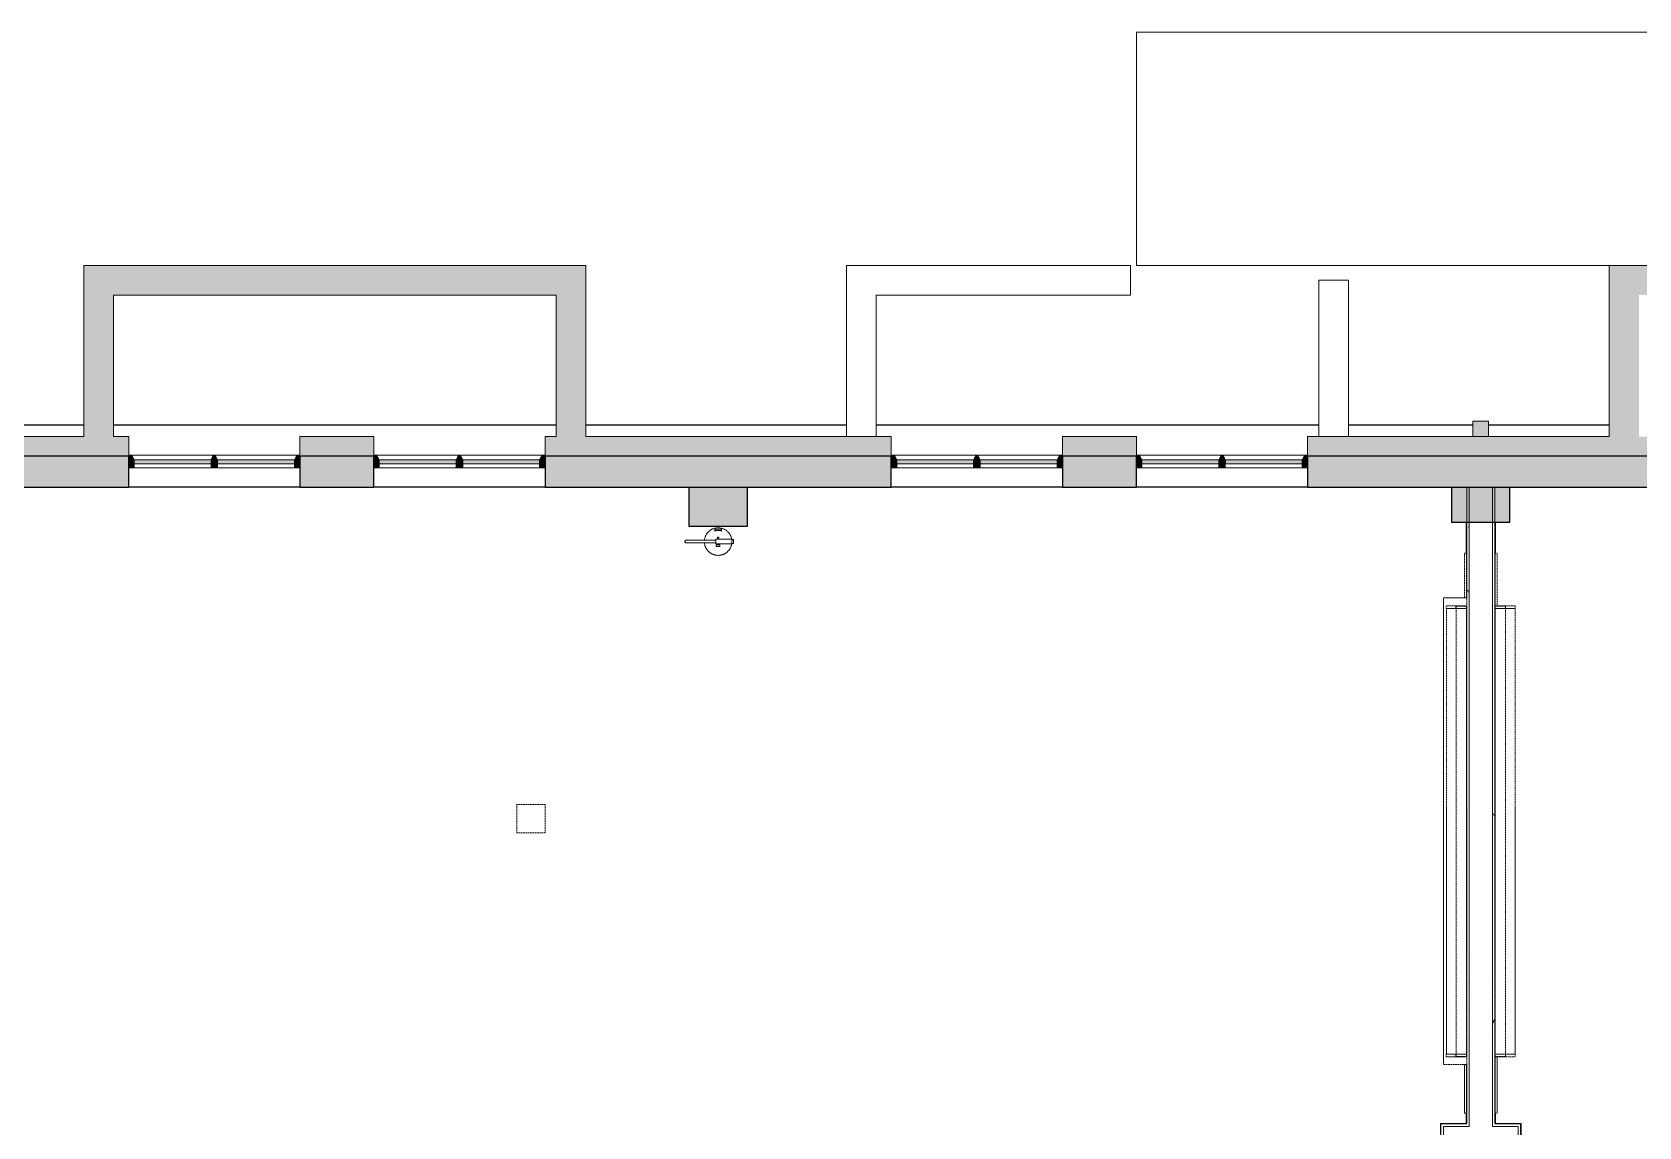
# Model space of a CAD drawing. Header units: inches. Extents: x -3640 to -1418, y -3630 to 137.
# Drawn here: x -2984.7 to -2571.8, y -391.1 to -109.6 of the extents above; entities that cross this region are included whole.
import ezdxf

# ---------------------------------------------------------------- set-up
doc = ezdxf.new("R2010")
doc.units = ezdxf.units.IN
doc.header["$MEASUREMENT"] = 0
doc.linetypes.add('Hidden Equipment- BSALS', pattern=[0.0625, 0.03125, -0.03125])
for name, color, linetype, lineweight in [('A-FLOR', 192, 'Continuous', 13), ('A-GENM', 13, 'Continuous', 9), ('A-GLAZ-CURT', 52, 'Continuous', 13), ('A-GLAZ-CWMG', 51, 'Continuous', 13), ('A-WALL', 113, 'Continuous', 13), ('A-WALL-PATT', 111, 'Continuous', 13), ('I-WALL', 2, 'Continuous', 13), ('L-SITE-WALL', 31, 'Continuous', 13), ('Q-SPCQ', 91, 'Continuous', 13), ('S-COLS', 52, 'Continuous', 13)]:
    doc.layers.add(name, color=color, linetype=linetype, lineweight=lineweight)
pattern_1 = [(0, (0, 0), (30.72, 7.68), [1.267, -21.773, 1.267, -21.773, -122.88]), (0, (0, 0), (30.72, 7.68), [-46.08, 1.267, -44.813, 1.267, -21.773, -53.76]), (0, (0, 0), (30.72, 7.68), [-115.2, 1.267, -14.093, 1.267, -37.133]), (120, (11.52, 3.84), (-22.011075, 22.7643), [1.267, -21.773, 1.267, -21.773, -122.88]), (120, (11.52, 3.84), (-22.011075, 22.7643), [-46.08, 1.267, -44.813, 1.267, -21.773, -53.76]), (120, (11.52, 3.84), (-22.011075, 22.7643), [-115.2, 1.267, -14.093, 1.267, -37.133]), (240, (15.36, 19.2), (-8.708925, -30.4443), [1.267, -21.773, 1.267, -21.773, -122.88]), (240, (15.36, 19.2), (-8.708925, -30.4443), [-46.08, 1.267, -44.813, 1.267, -21.773, -53.76]), (240, (15.36, 19.2), (-8.708925, -30.4443), [-115.2, 1.267, -14.093, 1.267, -37.133])]

# ---------------------------------------------------------------- blocks, each defined once
blk = doc.blocks.new('15830016-STRUCT_MARTINEZ-MOORE_CENTRAL_v2018_rvt-1-DIMENSION PLAN - LEVEL 1 _567_ - 2__ - CAD')
at = {"layer": 'A-WALL-PATT', "lineweight": 20}
h = blk.add_hatch(color=10, dxfattribs=at)
h.paths.add_polyline_path([(-1639.4, -226.64), (-1639.4, -218.64), (-1709.4, -218.64), (-1709.4, -226.64), (-1647.4, -226.64)], flags=0)
h.paths.add_polyline_path([(-1753.4, -226.64), (-1753.4, -218.64), (-1872.9, -218.64), (-1872.9, -226.64), (-1765.39, -226.64)], flags=0)
h.paths.add_polyline_path([(-1916.9, -226.64), (-1916.9, -218.64), (-1935.9, -218.64), (-1935.9, -226.64), (-1918.15, -226.64)], flags=0)
h.paths.add_polyline_path([(-1979.9, -226.64), (-1979.9, -218.64), (-2068.9, -218.64), (-2068.9, -226.64), (-1994.53, -226.64)], flags=0)
h.paths.add_polyline_path([(-2112.9, -226.64), (-2112.9, -218.64), (-2131.9, -218.64), (-2131.9, -226.64)], flags=0)
h.paths.add_polyline_path([(-2175.9, -226.64), (-2175.9, -218.64), (-2264.9, -218.64), (-2264.9, -226.64), (-2212.9, -226.64)], flags=0)
h.paths.add_polyline_path([(-2308.9, -226.64), (-2308.9, -218.64), (-2327.9, -218.64), (-2327.9, -226.64)], flags=0)
h.paths.add_polyline_path([(-2371.9, -226.64), (-2371.9, -218.64), (-2460.9, -218.64), (-2460.9, -226.64), (-2376.44, -226.64)], flags=0)
h.paths.add_polyline_path([(-2504.9, -226.64), (-2504.9, -218.64), (-2523.9, -218.64), (-2523.9, -226.64)], flags=0)
h.paths.add_polyline_path([(-2567.9, -226.64), (-2567.9, -218.64), (-2656.9, -218.64), (-2656.9, -226.64), (-2604.9, -226.64)], flags=0)
h.paths.add_polyline_path([(-2700.9, -226.64), (-2700.9, -218.64), (-2719.9, -218.64), (-2719.9, -226.64)], flags=0)
h.paths.add_polyline_path([(-2763.9, -226.64), (-2763.9, -218.64), (-2852.9, -218.64), (-2852.9, -226.64), (-2796.55, -226.64)], flags=0)
h.paths.add_polyline_path([(-2896.9, -226.64), (-2896.9, -218.64), (-2915.9, -218.64), (-2915.9, -226.64), (-2911.12, -226.64)], flags=0)
h.paths.add_polyline_path([(-2959.9, -226.64), (-2959.9, -218.64), (-3048.9, -218.64), (-3048.9, -226.64), (-2987.5, -226.64)], flags=0)
h.paths.add_polyline_path([(-3092.9, -226.64), (-3092.9, -218.64), (-3111.9, -218.64), (-3111.9, -226.64)], flags=0)
h.paths.add_polyline_path([(-3155.9, -226.64), (-3155.9, -218.64), (-3244.9, -218.64), (-3244.9, -226.64), (-3178.46, -226.64)], flags=0)
h.paths.add_polyline_path([(-3293.03, -226.64), (-3288.9, -226.64), (-3288.9, -218.64), (-3307.9, -218.64), (-3307.9, -226.64)], flags=0)
h.paths.add_polyline_path([(-3351.9, -226.64), (-3351.9, -218.64), (-3471.4, -218.64), (-3471.4, -226.64), (-3369.41, -226.64)], flags=0)
h.paths.add_polyline_path([(-3522.17, -226.64), (-3515.4, -226.64), (-3515.4, -218.64), (-3577.4, -218.64), (-3577.4, -226.64)], flags=0)
at = {"layer": 'S-COLS', "lineweight": 5}
for points in [[(-2800.9, -236.64), (-2800.9, -226.64), (-2815.9, -226.64), (-2815.9, -236.64), (-2806.09, -236.64)], [(-2604.9, -235.64), (-2604.9, -226.64), (-2619.9, -226.64), (-2619.9, -235.64), (-2605.59, -235.64)]]:
    blk.add_hatch(color=50, dxfattribs=at).paths.add_polyline_path(points, flags=0)
at = {"layer": 'A-WALL', "color": 253, "lineweight": 25}
for p, q in [((-3038.4, -210.64), (-2971.4, -210.64)), ((-2963.77, -210.64), (-2850.02, -210.64)), ((-2842.4, -210.64), (-2775.4, -210.64)), ((-2767.77, -210.64), (-2654.02, -210.64)), ((-2646.4, -210.64), (-2614.4, -210.64)), ((-2610.4, -210.64), (-2579.4, -210.64)), ((-2915.9, -226.64), (-2959.9, -226.64)), ((-2852.9, -226.64), (-2896.9, -226.64)), ((-2719.9, -226.64), (-2763.9, -226.64)), ((-2656.9, -226.64), (-2700.9, -226.64))]:
    blk.add_line(p, q, dxfattribs=at)
at = {"layer": 'L-SITE-WALL', "color": 253, "lineweight": 25}
for p, q in [((-2959.9, -218.64), (-3048.9, -218.64)), ((-2959.9, -226.64), (-2959.9, -218.64)), ((-2896.9, -218.64), (-2915.9, -218.64)), ((-2915.9, -218.64), (-2915.9, -226.64)), ((-2896.9, -226.64), (-2896.9, -218.64)), ((-2763.9, -218.64), (-2852.9, -218.64)), ((-2852.9, -218.64), (-2852.9, -226.64)), ((-2763.9, -226.64), (-2763.9, -218.64)), ((-2700.9, -218.64), (-2719.9, -218.64)), ((-2719.9, -218.64), (-2719.9, -226.64)), ((-2700.9, -226.64), (-2700.9, -218.64)), ((-2567.9, -218.64), (-2656.9, -218.64)), ((-2656.9, -218.64), (-2656.9, -226.64)), ((-2996.9, -226.64), (-2959.9, -226.64)), ((-2915.9, -226.64), (-2896.9, -226.64)), ((-2852.9, -226.64), (-2815.9, -226.64)), ((-2815.9, -226.64), (-2800.9, -226.64)), ((-2800.9, -226.64), (-2763.9, -226.64)), ((-2719.9, -226.64), (-2700.9, -226.64)), ((-2656.9, -226.64), (-2619.9, -226.64)), ((-2619.9, -226.64), (-2604.9, -226.64)), ((-2604.9, -226.64), (-2567.9, -226.64))]:
    blk.add_line(p, q, dxfattribs=at)
at = {"layer": 'S-COLS', "color": 9}
for p, q in [((-2800.9, -226.64), (-2815.9, -226.64)), ((-2604.9, -226.64), (-2619.9, -226.64))]:
    blk.add_line(p, q, dxfattribs=at)
at = {"layer": 'S-COLS', "color": 253, "lineweight": 25}
for p, q in [((-2815.9, -226.64), (-2815.9, -236.64)), ((-2800.9, -236.64), (-2800.9, -226.64)), ((-2619.9, -226.64), (-2619.9, -235.64)), ((-2604.9, -235.64), (-2604.9, -226.64)), ((-2815.9, -236.64), (-2800.9, -236.64)), ((-2619.9, -235.64), (-2604.9, -235.64))]:
    blk.add_line(p, q, dxfattribs=at)
blk = doc.blocks.new('System Panel - Winco Glass-384140-DIMENSION PLAN - LEVEL 1 _567_ - 2__ - CAD')
at = {"layer": 'A-GLAZ-CURT', "lineweight": 9}
blk.add_hatch(color=90, dxfattribs=at).paths.add_polyline_path([(-9.890625, 0), (9.890625, 0), (9.890625, 1), (-9.890625, 1)], flags=0)
at = {"layer": 'A-GLAZ-CURT', "lineweight": 20}
for p, q in [((9.890625, 1), (-9.890625, 1)), ((-9.890625, 1), (-9.890625, 0)), ((-9.890625, 0), (9.890625, 0)), ((9.890625, 0), (9.890625, 1))]:
    blk.add_line(p, q, dxfattribs=at)
blk = doc.blocks.new('Rectangular Mullion - Winco Accent Full_Left-384142-DIMENSION PLAN - LEVEL 1 _567_ - 2__ - CAD')
at = {"layer": 'A-GLAZ-CWMG', "lineweight": 9}
blk.add_hatch(color=90, dxfattribs=at).paths.add_polyline_path([(0, -2), (-1.38, -2), (-1.38, 0), (-0.79, 1.25), (0, 1.25)], flags=0)
at = {"layer": 'A-GLAZ-CWMG', "lineweight": 20}
for p, q in [((-1.38, 0), (-0.79, 1.25)), ((-1.38, -2), (-1.38, 0)), ((-0.79, 1.25), (0, 1.25)), ((0, 1.25), (0, -2)), ((0, -2), (-1.38, -2))]:
    blk.add_line(p, q, dxfattribs=at)
blk = doc.blocks.new('Rectangular Mullion - Winco Accent Full_Right-V17-DIMENSION PLAN - LEVEL 1 _567_ - 2__ - CAD')
at = {"layer": 'A-GLAZ-CWMG', "lineweight": 9}
for p, q in [((-1637.4, -762.98), (-1637.4, -782.77)), ((-1634.15, -762.4), (-1634.15, -783.35))]:
    blk.add_line(p, q, dxfattribs=at)
blk = doc.blocks.new('Rectangular Mullion - Winco Accent Full_Right-V18-DIMENSION PLAN - LEVEL 1 _567_ - 2__ - CAD')
at = {"layer": 'A-GLAZ-CWMG', "lineweight": 9}
for p, q in [((-1637.4, -741.52), (-1637.4, -761.3)), ((-1634.15, -740.93), (-1634.15, -761.88))]:
    blk.add_line(p, q, dxfattribs=at)
blk = doc.blocks.new('Rectangular Mullion - Winco Accent Full-384148-DIMENSION PLAN - LEVEL 1 _567_ - 2__ - CAD')
at = {"layer": 'A-GLAZ-CWMG', "lineweight": 9}
blk.add_hatch(color=90, dxfattribs=at).paths.add_polyline_path([(-0.84, -2), (-0.84, 0), (-0.26, 1.25), (0.26, 1.25), (0.84, 0), (0.84, -2)], flags=0)
at = {"layer": 'A-GLAZ-CWMG', "lineweight": 20}
for p, q in [((-0.84, 0), (-0.26, 1.25)), ((-0.84, -2), (-0.84, 0)), ((-0.26, 1.25), (0.26, 1.25)), ((0.26, 1.25), (0.84, 0)), ((0.84, 0), (0.84, -2)), ((0.84, -2), (-0.84, -2))]:
    blk.add_line(p, q, dxfattribs=at)
blk = doc.blocks.new('Rectangular Mullion - Winco Accent Full_Right-384151-DIMENSION PLAN - LEVEL 1 _567_ - 2__ - CAD')
at = {"layer": 'A-GLAZ-CWMG', "lineweight": 9}
blk.add_hatch(color=90, dxfattribs=at).paths.add_polyline_path([(0, -2), (0, 1.25), (-0.79, 1.25), (-1.38, 0), (-1.38, -2)], flags=0)
at = {"layer": 'A-GLAZ-CWMG', "lineweight": 20}
for p, q in [((-0.79, 1.25), (-1.38, 0)), ((-1.38, 0), (-1.38, -2)), ((0, 1.25), (-0.79, 1.25)), ((0, -2), (0, 1.25)), ((-1.38, -2), (0, -2))]:
    blk.add_line(p, q, dxfattribs=at)
blk = doc.blocks.new('Basic Wall _ B6-7 1_4_-BSALS - ___-3569047-DIMENSION PLAN - LEVEL 1 _567_ - 2__ - CAD')
at = {"layer": 'I-WALL', "lineweight": 20}
for p, q in [((-2616.15, -243.64), (-2616.15, -235.64)), ((-2616.15, -390.27), (-2616.15, -387.64)), ((-2616.02, -390.39), (-2616.15, -390.27))]:
    blk.add_line(p, q, dxfattribs=at)
blk = doc.blocks.new('Basic Wall _ B6-7 1_4_-BSALS - ___-3569046-DIMENSION PLAN - LEVEL 1 _567_ - 2__ - CAD')
at = {"layer": 'I-WALL', "lineweight": 20}
for p, q in [((-2608.65, -243.64), (-2608.65, -235.64)), ((-2608.65, -390.27), (-2608.65, -387.64))]:
    blk.add_line(p, q, dxfattribs=at)
blk = doc.blocks.new('Rectangular Mullion - Winco Accent Full_Right-2705624-DIMENSION PLAN - LEVEL 1 _567_ - 2__ - CAD')
at = {"layer": 'A-GLAZ-CWMG', "lineweight": 9}
for p, q in [((-2308.1, -218.39), (-2287.16, -218.39)), ((-2307.52, -221.64), (-2287.74, -221.64))]:
    blk.add_line(p, q, dxfattribs=at)
blk = doc.blocks.new('Rectangular Mullion - Winco Accent Full_Right-2736102-DIMENSION PLAN - LEVEL 1 _567_ - 2__ - CAD')
at = {"layer": 'A-GLAZ-CWMG', "lineweight": 9}
for p, q in [((-2286.63, -218.39), (-2265.69, -218.39)), ((-2286.05, -221.64), (-2266.27, -221.64))]:
    blk.add_line(p, q, dxfattribs=at)
blk = doc.blocks.new('Rectangular Mullion - Winco Accent Full_Right-1898956-DIMENSION PLAN - LEVEL 1 _567_ - 2__ - CAD')
at = {"layer": 'A-GLAZ-CWMG', "lineweight": 9}
blk.add_hatch(color=90, dxfattribs=at).paths.add_polyline_path([(0, -2), (0, 1.25), (-0.79, 1.25), (-1.37, 0), (-1.37, -2)], flags=0)
at = {"layer": 'A-GLAZ-CWMG', "lineweight": 20}
for p, q in [((-0.79, 1.25), (-1.37, 0)), ((-1.37, 0), (-1.37, -2)), ((0, 1.25), (-0.79, 1.25)), ((0, -2), (0, 1.25)), ((-1.37, -2), (0, -2))]:
    blk.add_line(p, q, dxfattribs=at)
blk = doc.blocks.new('Rectangular Mullion - Winco Accent Full_Left-1898958-DIMENSION PLAN - LEVEL 1 _567_ - 2__ - CAD')
at = {"layer": 'A-GLAZ-CWMG', "lineweight": 9}
blk.add_hatch(color=90, dxfattribs=at).paths.add_polyline_path([(-1.38, 0), (-0.79, 1.25), (0, 1.25), (0, -2), (-1.38, -2)], flags=0)
at = {"layer": 'A-GLAZ-CWMG', "lineweight": 20}
for p, q in [((-1.38, 0), (-0.79, 1.25)), ((-1.38, -2), (-1.38, 0)), ((-0.79, 1.25), (0, 1.25)), ((0, 1.25), (0, -2)), ((0, -2), (-1.38, -2))]:
    blk.add_line(p, q, dxfattribs=at)
blk = doc.blocks.new('Rectangular Mullion - Winco Accent Full-2705626-DIMENSION PLAN - LEVEL 1 _567_ - 2__ - CAD')
at = {"layer": 'A-GLAZ-CWMG', "lineweight": 9}
blk.add_hatch(color=90, dxfattribs=at).paths.add_polyline_path([(0.84, -2), (-0.84, -2), (-0.84, 0), (-0.26, 1.25), (0.26, 1.25), (0.84, 0)], flags=0)
at = {"layer": 'A-GLAZ-CWMG', "lineweight": 20}
for p, q in [((-0.84, 0), (-0.26, 1.25)), ((-0.84, -2), (-0.84, 0)), ((-0.26, 1.25), (0.26, 1.25)), ((0.26, 1.25), (0.84, 0)), ((0.84, 0), (0.84, -2)), ((0.84, -2), (-0.84, -2))]:
    blk.add_line(p, q, dxfattribs=at)
blk = doc.blocks.new('Equip-Projector_Screen-Ceiling- BSALS - CEILING MOUNTED SCREEN 6x10-2054728-DIMENSION PLAN - LEVEL 1 _567_ - 2__ - CAD')
at = {"layer": 'Q-SPCQ', "linetype": 'Hidden Equipment- BSALS', "lineweight": 20}
for p, q in [((-60, 0), (-60, 6)), ((-60, 6), (-58, 6)), ((-57.32, 6), (57.31, 6)), ((58, 6), (60, 6)), ((60, 6), (60, 0)), ((60, 0), (-60, 0))]:
    blk.add_line(p, q, dxfattribs=at)
blk = doc.blocks.new('Equip-Projector-Ceiling- BSALS - PROJECTOR-3867191-DIMENSION PLAN - LEVEL 1 _567_ - 2__ - CAD')
at = {"layer": 'Q-SPCQ', "linetype": 'Hidden Equipment- BSALS', "lineweight": 20}
for p, q in [((-3.65, -3.65), (-3.65, 3.65)), ((-3.65, 3.65), (3.65, 3.65)), ((3.65, 3.65), (3.65, -3.65)), ((3.65, -3.65), (-3.65, -3.65))]:
    blk.add_line(p, q, dxfattribs=at)
blk = doc.blocks.new('Projection_Screen-Draper_Inc_-Targa - PROJECTION SCREEN 116_ x 72_5_-3119735-DIMENSION PLAN - LEVEL 1 _567_ - 2__ - CAD')
at = {"layer": 'Q-SPCQ', "linetype": 'Hidden Equipment- BSALS', "lineweight": 20}
for p, q in [((-57.32, 0), (-58, 0)), ((-58, 0), (-58, -5.25)), ((-58, -2.72), (58, -2.72)), ((-57.93, -0.06), (-57.93, -2.76)), ((-57.93, -0.06), (-57.32, -0.06)), ((-57.93, -2.76), (-57.32, -2.76)), ((-57.32, -5.25), (-57.32, 0)), ((57.31, -0.06), (-57.32, -0.06)), ((-57.32, -0.06), (-57.32, -5.2)), ((58, 0), (57.31, 0)), ((57.31, 0), (57.31, -5.25)), ((57.93, -0.06), (57.31, -0.06)), ((57.31, -5.2), (57.31, -0.06)), ((57.93, -2.76), (57.31, -2.76)), ((57.93, -0.06), (57.93, -2.76)), ((58, -5.25), (58, 0)), ((-58, -5.25), (-57.32, -5.25)), ((-57.32, -5.2), (57.31, -5.2)), ((57.31, -5.25), (58, -5.25))]:
    blk.add_line(p, q, dxfattribs=at)
blk = doc.blocks.new('Projection_Screen-Draper_Inc_-Targa - PROJECTION SCREEN 116_ x 72_5_-3119748-DIMENSION PLAN - LEVEL 1 _567_ - 2__ - CAD')
at = {"layer": 'Q-SPCQ', "linetype": 'Hidden Equipment- BSALS', "lineweight": 20}
for p, q in [((-58, 0), (-58, 5.25)), ((-58, 5.25), (-57.32, 5.25)), ((-57.32, 5.25), (-57.32, 0)), ((-57.32, 5.2), (57.31, 5.2)), ((-57.32, 0.06), (-57.32, 5.2)), ((57.31, 0), (57.31, 5.25)), ((57.31, 5.25), (58, 5.25)), ((57.31, 5.2), (57.31, 0.06)), ((58, 5.25), (58, 0)), ((-58, 2.72), (58, 2.72)), ((-57.32, 0), (-58, 0)), ((-57.93, 2.76), (-57.32, 2.76)), ((-57.93, 0.06), (-57.93, 2.76)), ((-57.93, 0.06), (-57.32, 0.06)), ((57.31, 0.06), (-57.32, 0.06)), ((57.93, 2.76), (57.31, 2.76)), ((57.93, 0.06), (57.31, 0.06)), ((58, 0), (57.31, 0)), ((57.93, 0.06), (57.93, 2.76))]:
    blk.add_line(p, q, dxfattribs=at)
blk = doc.blocks.new('Equip-Fire_Extinguisher-Bracket-Mnt-BSALS - FEB-V92-DIMENSION PLAN - LEVEL 1 _567_ - 2__ - CAD')
at = {"layer": 'Q-SPCQ', "lineweight": 20}
for p, q in [((-0.89, 3.2), (0.89, 3.2)), ((-0.89, 2.81), (-0.89, 3.2)), ((-0.89, 2.71), (-0.89, 2.81)), ((-0.89, 2.81), (0.89, 2.81)), ((-0.81, 2.81), (-0.81, 2.71)), ((-0.59, -0.59), (-0.59, 0.59)), ((-0.2, 1.1), (-0.2, 0.59)), ((-0.2, 1.1), (0.2, 1.1)), ((-0.19, 1.1), (-0.2, 1.1)), ((0.2, 1.1), (0.19, 1.1)), ((0.2, 0.59), (0.2, 1.1)), ((0.81, 2.71), (0.81, 2.81)), ((0.89, 3.2), (0.89, 2.81)), ((0.89, 2.81), (0.89, 2.71)), ((3.54, 0.59), (3.54, -0.59)), ((3.94, 0.46), (3.94, 0.51)), ((3.94, 0.46), (3.94, -0.46)), ((-0.47, -0.8), (-0.47, -1.27)), ((-0.47, -0.8), (0.47, -0.8)), ((-0.45, -0.8), (-0.47, -0.8)), ((-0.47, -1.27), (-0.45, -1.27)), ((0.47, -1.27), (-0.47, -1.27)), ((-0.2, -0.59), (-0.2, -0.8)), ((0.2, -0.8), (0.2, -0.59)), ((0.47, -0.8), (0.45, -0.8)), ((0.45, -1.27), (0.47, -1.27)), ((0.47, -1.27), (0.47, -0.8)), ((3.94, -0.51), (3.94, -0.46))]:
    blk.add_line(p, q, dxfattribs=at)
at = {"layer": 'Q-SPCQ', "lineweight": 20, "flags": 128}
for points in [[(-8.22, -0.35), (-8.29, -0.35), (-8.36, -0.32), (-8.43, -0.28), (-8.48, -0.23), (-8.52, -0.17), (-8.55, -0.1), (-8.57, -0.03), (-8.57, 0.04), (-8.55, 0.12), (-8.52, 0.19), (-8.47, 0.25), (-8.42, 0.29), (-8.37, 0.32), (-8.29, 0.35), (-8.22, 0.35)], [(-0.59, 0.35), (-2.13, 0.35), (-3.61, 0.35), (-4.89, 0.35), (-5.96, 0.35), (-6.82, 0.35), (-7.47, 0.35), (-7.92, 0.35), (-8.17, 0.35), (-8.2, 0.35), (-8.03, 0.35)], [(-8.03, 0.35), (-8.2, 0.35), (-8.17, 0.35), (-7.92, 0.35), (-7.47, 0.35), (-6.82, 0.35), (-5.96, 0.35), (-4.89, 0.35), (-3.61, 0.35), (-2.13, 0.35), (-0.59, 0.35)], [(3.49, 0.59), (3.47, 0.7), (3.44, 0.84), (3.41, 0.98), (3.36, 1.11), (3.32, 1.25), (3.26, 1.38), (3.21, 1.51), (3.14, 1.64), (3.07, 1.76), (3, 1.88), (2.92, 2), (2.84, 2.12), (2.76, 2.23), (2.66, 2.34), (2.57, 2.44), (2.47, 2.54), (2.37, 2.64), (2.26, 2.73), (2.15, 2.82), (2.03, 2.9), (1.91, 2.98), (1.79, 3.06), (1.67, 3.13), (1.54, 3.19), (1.41, 3.25), (1.28, 3.3), (1.15, 3.35), (1.02, 3.39), (0.88, 3.43), (0.74, 3.46), (0.6, 3.49), (0.46, 3.51), (0.32, 3.53), (0.18, 3.54), (0.04, 3.54), (-0.1, 3.54), (-0.25, 3.53), (-0.39, 3.52), (-0.53, 3.5), (-0.67, 3.48), (-0.81, 3.45), (-0.94, 3.42), (-1.08, 3.38), (-1.21, 3.33), (-1.34, 3.28), (-1.47, 3.22), (-1.6, 3.16), (-1.73, 3.09), (-1.85, 3.02), (-1.97, 2.95), (-2.09, 2.86), (-2.2, 2.78), (-2.31, 2.69), (-2.41, 2.59), (-2.52, 2.5), (-2.61, 2.39), (-2.71, 2.29), (-2.8, 2.18), (-2.88, 2.06), (-2.96, 1.95), (-3.04, 1.83), (-3.11, 1.7), (-3.17, 1.58), (-3.23, 1.45), (-3.29, 1.32), (-3.34, 1.19), (-3.38, 1.05), (-3.42, 0.92), (-3.46, 0.78), (-3.49, 0.64), (-3.51, 0.5), (-3.53, 0.36)], [(-8.03, -0.35), (-8.2, -0.35), (-8.17, -0.35), (-7.92, -0.35), (-7.47, -0.35), (-6.82, -0.35), (-5.96, -0.35), (-4.89, -0.35), (-3.61, -0.35), (-2.13, -0.35), (-0.59, -0.35)], [(-0.59, -0.35), (-2.13, -0.35), (-3.61, -0.35), (-4.89, -0.35), (-5.96, -0.35), (-6.82, -0.35), (-7.47, -0.35), (-7.92, -0.35), (-8.17, -0.35), (-8.2, -0.35), (-8.03, -0.35)], [(-3.52, -0.37), (-3.52, -0.42), (-3.5, -0.56), (-3.47, -0.7), (-3.44, -0.84), (-3.41, -0.98), (-3.36, -1.11), (-3.32, -1.25), (-3.26, -1.38), (-3.21, -1.51), (-3.14, -1.64), (-3.07, -1.76), (-3, -1.88), (-2.92, -2), (-2.84, -2.12), (-2.76, -2.23), (-2.66, -2.34), (-2.57, -2.44), (-2.47, -2.54), (-2.37, -2.64), (-2.26, -2.73), (-2.15, -2.82), (-2.03, -2.9), (-1.91, -2.98), (-1.79, -3.06), (-1.67, -3.13), (-1.54, -3.19), (-1.41, -3.25), (-1.28, -3.3), (-1.15, -3.35), (-1.02, -3.39), (-0.88, -3.43), (-0.74, -3.46), (-0.6, -3.49), (-0.46, -3.51), (-0.32, -3.53), (-0.18, -3.54), (-0.04, -3.54), (0.1, -3.54), (0.25, -3.53), (0.39, -3.52), (0.53, -3.5), (0.67, -3.48), (0.81, -3.45), (0.94, -3.42), (1.08, -3.38), (1.21, -3.33), (1.34, -3.28), (1.47, -3.22), (1.6, -3.16), (1.73, -3.09), (1.85, -3.02), (1.97, -2.95), (2.09, -2.86), (2.2, -2.78), (2.31, -2.69), (2.41, -2.59), (2.52, -2.5), (2.61, -2.39), (2.71, -2.29), (2.8, -2.18), (2.88, -2.06), (2.96, -1.95), (3.04, -1.83), (3.11, -1.7), (3.17, -1.58), (3.23, -1.45), (3.29, -1.32), (3.34, -1.19), (3.38, -1.05), (3.42, -0.92), (3.46, -0.78), (3.49, -0.64), (3.49, -0.59)]]:
    blk.add_lwpolyline(points, dxfattribs=at)
at = {"layer": 'Q-SPCQ', "lineweight": 20}
for start, end in [(118.4338, 121.2684), (58.8541, 61.3152), (238.8541, 241.3152), (298.4338, 301.2684)]:
    blk.add_arc((0, 0), 3.54, start, end, dxfattribs=at)
for centre, start_param, end_param in [((-0.01, 1.79), 1.719907, 1.734919), ((0.01, 1.79), 1.406674, 1.421685)]:
    blk.add_ellipse(centre, major_axis=(5.38, 0), ratio=0.173648, start_param=start_param, end_param=end_param, dxfattribs=at)
for points in [[(-0.89, 2.71), (-0.89, 2.74), (-0.89, 2.78), (-0.89, 2.81)], [(-0.59, 0.59), (-0.12, 0.59), (1.26, 0.59), (3.54, 0.59)], [(0.89, 2.81), (0.89, 2.78), (0.89, 2.74), (0.89, 2.71)], [(3.54, 0.51), (3.68, 0.51), (3.81, 0.51), (3.94, 0.51)], [(3.54, 0.46), (3.68, 0.46), (3.81, 0.46), (3.94, 0.46)], [(3.54, -0.59), (1.26, -0.59), (-0.12, -0.59), (-0.59, -0.59)], [(3.94, -0.46), (3.81, -0.46), (3.68, -0.46), (3.54, -0.46)], [(3.94, -0.51), (3.81, -0.51), (3.68, -0.51), (3.54, -0.51)]]:
    blk.add_open_spline(points, degree=3, dxfattribs=at)
blk = doc.blocks.new('Basic Wall _ A3-4 1_4_-BSALS - ___-3608258-DIMENSION PLAN - LEVEL 1 _567_ - 2__ - CAD')
at = {"layer": 'I-WALL', "lineweight": 20}
for p, q in [((-2622.65, -390.39), (-2622.77, -390.27)), ((-2616.15, -390.27), (-2622.77, -390.27)), ((-2616.15, -390.27), (-2616.02, -390.39))]:
    blk.add_line(p, q, dxfattribs=at)
blk = doc.blocks.new('Basic Wall _ A3-4 1_4_-BSALS - ___-3608286-DIMENSION PLAN - LEVEL 1 _567_ - 2__ - CAD')
at = {"layer": 'I-WALL', "lineweight": 20}
for p, q in [((-2622.77, -390.27), (-2622.65, -390.39)), ((-2622.77, -390.27), (-2622.77, -411.02)), ((-2622.65, -410.89), (-2622.77, -411.02))]:
    blk.add_line(p, q, dxfattribs=at)
blk = doc.blocks.new('Basic Wall _ A3-4 1_4_-BSALS - ___-3608396-DIMENSION PLAN - LEVEL 1 _567_ - 2__ - CAD')
at = {"layer": 'I-WALL', "lineweight": 20}
for q in [(-2608.65, -390.27), (-2602.15, -390.39)]:
    blk.add_line((-2602.02, -390.27), q, dxfattribs=at)
blk = doc.blocks.new('Basic Wall _ A3-4 1_4_-BSALS - ___-3608398-DIMENSION PLAN - LEVEL 1 _567_ - 2__ - CAD')
at = {"layer": 'I-WALL', "lineweight": 20}
for p, q in [((-2602.15, -390.39), (-2602.02, -390.27)), ((-2602.02, -411.02), (-2602.02, -390.27)), ((-2602.02, -411.02), (-2602.15, -410.89))]:
    blk.add_line(p, q, dxfattribs=at)
blk = doc.blocks.new('Equip- Homasote Panel - HP2 - 4_ X 6_-8_ - UNFINISHED-V110-DIMENSION PLAN - LEVEL 1 _567_ - 2__ - CAD')
at = {"layer": 'Q-SPCQ', "linetype": 'Hidden Equipment- BSALS', "lineweight": 20}
for p, q in [((-12, 0.25), (-23.5, 0.25)), ((-12, -0.25), (-12, 0.25)), ((-23.5, -0.25), (-12, -0.25))]:
    blk.add_line(p, q, dxfattribs=at)
blk = doc.blocks.new('Equip- Homasote Panel - HP2 - 4_ X 6_-8_ - UNFINISHED-V111-DIMENSION PLAN - LEVEL 1 _567_ - 2__ - CAD')
at = {"layer": 'Q-SPCQ', "linetype": 'Hidden Equipment- BSALS', "lineweight": 20}
for p, q in [((-47.5, 0.25), (-60, 0.25)), ((-60, 0.25), (-60, -0.25)), ((-60, -0.25), (-47.5, -0.25))]:
    blk.add_line(p, q, dxfattribs=at)
blk = doc.blocks.new('Down Spouts3 - Down Spouts-4005655-DIMENSION PLAN - LEVEL 1 _567_ - 2__ - CAD')
at = {"layer": 'A-GENM'}
h = blk.add_hatch(color=90, dxfattribs=at)
h.paths.add_polyline_path([(-2022.4, -213.65), (-2022.4, -209.65), (-2026.4, -209.65), (-2026.4, -213.65)], flags=0)
h.paths.add_polyline_path([(-2614.4, -213.65), (-2610.4, -213.65), (-2610.4, -209.65), (-2614.4, -209.65)], flags=0)
h.paths.add_polyline_path([(-3202.4, -213.65), (-3198.4, -213.65), (-3198.4, -209.65), (-3202.4, -209.65)], flags=0)
for p, q in [((-2610.4, -209.65), (-2614.4, -209.65)), ((-2614.4, -209.65), (-2614.4, -213.65)), ((-2610.4, -213.65), (-2610.4, -209.65)), ((-2614.4, -213.65), (-2610.4, -213.65))]:
    blk.add_line(p, q, dxfattribs=at)
blk = doc.blocks.new('Equip- Homasote Panel - HP2 - 4_ X 6_-8_ - UNFINISHED-V119-DIMENSION PLAN - LEVEL 1 _567_ - 2__ - CAD')
at = {"layer": 'Q-SPCQ', "linetype": 'Hidden Equipment- BSALS', "lineweight": 20}
for p, q in [((-45.5, 0.25), (-60, 0.25)), ((-60, 0.25), (-60, -0.25)), ((-60, -0.25), (-45.5, -0.25))]:
    blk.add_line(p, q, dxfattribs=at)
blk = doc.blocks.new('Equip- Homasote Panel - HP2 - 4_ X 6_-8_ - UNFINISHED-V120-DIMENSION PLAN - LEVEL 1 _567_ - 2__ - CAD')
at = {"layer": 'Q-SPCQ', "linetype": 'Hidden Equipment- BSALS', "lineweight": 20}
for p, q in [((-12, 0.25), (-25.5, 0.25)), ((-12, -0.25), (-12, 0.25)), ((-25.5, -0.25), (-12, -0.25))]:
    blk.add_line(p, q, dxfattribs=at)

msp = doc.modelspace()

# ---------------------------------------------------------------- hatches: boundary and pattern name
at = {"layer": 'A-WALL-PATT', "lineweight": 20}
for points in [[(-2850.02, -177.27), (-2850.02, -169.64), (-2971.4, -169.64), (-2971.4, -177.27), (-2963.77, -177.27)], [(-2458.02, -177.27), (-2458.02, -169.64), (-2579.4, -169.64), (-2579.4, -177.27), (-2529.21, -177.27)]]:
    msp.add_hatch(color=10, dxfattribs=at).paths.add_polyline_path(points, flags=0)

# ---------------------------------------------------------------- linework, layer by layer
at = {"layer": 'A-FLOR', "lineweight": 20}
for p, q in [((-1634.4, -109.64), (-2700.9, -109.64)), ((-2700.9, -109.64), (-2700.9, -169.64)), ((-2700.9, -169.64), (-2579.4, -169.64))]:
    msp.add_line(p, q, dxfattribs=at)
at = {"layer": 'A-WALL', "lineweight": 20}
for p, q in [((-2842.4, -169.64), (-2971.4, -169.64)), ((-2775.4, -169.64), (-2702.4, -169.64)), ((-2702.4, -177.27), (-2702.4, -169.64)), ((-2450.4, -169.64), (-2579.4, -169.64)), ((-2963.77, -177.27), (-2850.02, -177.27)), ((-2702.4, -177.27), (-2767.77, -177.27)), ((-2654.02, -173.45), (-2646.4, -173.45))]:
    msp.add_line(p, q, dxfattribs=at)

# ---------------------------------------------------------------- block references
at = {"lineweight": 5}
msp.add_blockref('15830016-STRUCT_MARTINEZ-MOORE_CENTRAL_v2018_rvt-1-DIMENSION PLAN - LEVEL 1 _567_ - 2__ - CAD', (0, 0), dxfattribs=at)

# ---------------------------------------------------------------- next in the draw order: hatches: boundary and pattern name
at = {"layer": 'A-WALL-PATT', "lineweight": 20}
for points in [[(-2850.02, -213.64), (-2842.4, -213.64), (-2842.4, -169.64), (-2850.02, -169.64), (-2850.02, -192.45)], [(-2963.77, -213.64), (-2963.77, -177.27), (-2971.4, -177.27), (-2971.4, -213.64)], [(-2571.77, -213.64), (-2571.77, -177.27), (-2579.4, -177.27), (-2579.4, -213.64)]]:
    msp.add_hatch(color=10, dxfattribs=at).paths.add_polyline_path(points, flags=0)
h = msp.add_hatch(color=10, dxfattribs=at)
h.paths.add_polyline_path([(-3590.4, -226.64), (-3515.4, -226.64), (-3515.4, -213.64), (-3590.4, -213.64)], flags=0)
h.paths.add_polyline_path([(-3471.4, -226.64), (-3351.9, -226.64), (-3351.9, -213.64), (-3471.4, -213.64)], flags=0)
h.paths.add_polyline_path([(-3288.9, -226.64), (-3288.9, -213.64), (-3307.9, -213.64), (-3307.9, -226.64), (-3293.03, -226.64)], flags=0)
h.paths.add_polyline_path([(-3244.9, -226.64), (-3155.9, -226.64), (-3155.9, -213.64), (-3244.9, -213.64)], flags=0)
h.paths.add_polyline_path([(-3111.9, -226.64), (-3092.9, -226.64), (-3092.9, -213.64), (-3111.9, -213.64)], flags=0)
h.paths.add_polyline_path([(-3048.9, -226.64), (-2959.9, -226.64), (-2959.9, -213.64), (-3048.9, -213.64)], flags=0)
h.paths.add_polyline_path([(-2911.12, -226.64), (-2896.9, -226.64), (-2896.9, -213.64), (-2915.9, -213.64), (-2915.9, -226.64)], flags=0)
h.paths.add_polyline_path([(-2852.9, -226.64), (-2763.9, -226.64), (-2763.9, -213.64), (-2852.9, -213.64)], flags=0)
h.paths.add_polyline_path([(-2700.9, -226.64), (-2700.9, -213.64), (-2719.9, -213.64), (-2719.9, -226.64)], flags=0)
h.paths.add_polyline_path([(-2656.9, -226.64), (-2567.9, -226.64), (-2567.9, -213.64), (-2656.9, -213.64)], flags=0)
h.paths.add_polyline_path([(-2523.9, -226.64), (-2504.9, -226.64), (-2504.9, -213.64), (-2523.9, -213.64)], flags=0)
h.paths.add_polyline_path([(-2460.9, -226.64), (-2371.9, -226.64), (-2371.9, -213.64), (-2460.9, -213.64)], flags=0)
h.paths.add_polyline_path([(-2327.9, -226.64), (-2308.9, -226.64), (-2308.9, -213.64), (-2327.9, -213.64)], flags=0)
h.paths.add_polyline_path([(-2264.9, -226.64), (-2175.9, -226.64), (-2175.9, -213.64), (-2264.9, -213.64)], flags=0)
h.paths.add_polyline_path([(-2112.9, -226.64), (-2112.9, -213.64), (-2131.9, -213.64), (-2131.9, -226.64)], flags=0)
h.paths.add_polyline_path([(-2068.9, -226.64), (-1979.9, -226.64), (-1979.9, -213.64), (-2068.9, -213.64)], flags=0)
h.paths.add_polyline_path([(-1935.9, -226.64), (-1916.9, -226.64), (-1916.9, -213.64), (-1935.9, -213.64)], flags=0)
h.paths.add_polyline_path([(-1872.9, -226.64), (-1753.4, -226.64), (-1753.4, -213.64), (-1872.9, -213.64)], flags=0)
h.paths.add_polyline_path([(-1709.4, -226.64), (-1647.4, -226.64), (-1647.4, -213.64), (-1709.4, -213.64)], flags=0)
at = {"layer": 'A-WALL-PATT', "lineweight": 9}
h = msp.add_hatch(dxfattribs=at)
h.set_pattern_fill('FP_1', color=256, style=0, pattern_type=2)
h.set_pattern_definition(pattern_1)
h.paths.add_polyline_path([(-2616.02, -390.39), (-2615.4, -390.39), (-2615.4, -226.64), (-2616.02, -226.64), (-2616.02, -386.68)], flags=0)
h = msp.add_hatch(dxfattribs=at)
h.set_pattern_fill('FP_1', color=256, style=0, pattern_type=2)
h.set_pattern_definition(pattern_1)
h.paths.add_polyline_path([(-2609.4, -390.39), (-2608.77, -390.39), (-2608.77, -226.64), (-2609.4, -226.64), (-2609.4, -386.68)], flags=0)

# ---------------------------------------------------------------- next in the draw order: linework, layer by layer
at = {"layer": 'A-WALL', "lineweight": 20}
for p, q in [((-2971.4, -169.64), (-2971.4, -213.64)), ((-2842.4, -213.64), (-2842.4, -169.64)), ((-2775.4, -213.64), (-2775.4, -169.64)), ((-2579.4, -169.64), (-2579.4, -213.64)), ((-2963.77, -213.64), (-2963.77, -177.27)), ((-2850.02, -177.27), (-2850.02, -213.64)), ((-2767.77, -177.27), (-2767.77, -213.64)), ((-2654.02, -213.64), (-2654.02, -173.45)), ((-2646.4, -173.45), (-2646.4, -213.64)), ((-2971.4, -213.64), (-3038.4, -213.64)), ((-2959.9, -213.64), (-2963.77, -213.64)), ((-2959.9, -226.64), (-2959.9, -213.64)), ((-2896.9, -213.64), (-2915.9, -213.64)), ((-2915.9, -213.64), (-2915.9, -226.64)), ((-2896.9, -226.64), (-2896.9, -213.64)), ((-2850.02, -213.64), (-2852.9, -213.64)), ((-2852.9, -213.64), (-2852.9, -226.64)), ((-2763.9, -213.64), (-2842.4, -213.64)), ((-2763.9, -226.64), (-2763.9, -213.64)), ((-2700.9, -213.64), (-2719.9, -213.64)), ((-2719.9, -213.64), (-2719.9, -226.64)), ((-2700.9, -226.64), (-2700.9, -213.64)), ((-2579.4, -213.64), (-2656.9, -213.64)), ((-2656.9, -213.64), (-2656.9, -226.64)), ((-3048.9, -226.64), (-2959.9, -226.64)), ((-2915.9, -226.64), (-2896.9, -226.64)), ((-2852.9, -226.64), (-2763.9, -226.64)), ((-2719.9, -226.64), (-2700.9, -226.64)), ((-2656.9, -226.64), (-2616.02, -226.64)), ((-2608.77, -226.64), (-2567.9, -226.64))]:
    msp.add_line(p, q, dxfattribs=at)
at = {"layer": 'A-WALL'}
for p, q in [((-2615.4, -391.02), (-2615.4, -226.64)), ((-2609.4, -391.02), (-2609.4, -226.64)), ((-2615.4, -391.02), (-2622.02, -391.02)), ((-2622.02, -391.02), (-2622.02, -410.27)), ((-2609.4, -391.02), (-2602.77, -391.02)), ((-2602.77, -391.02), (-2602.77, -410.27))]:
    msp.add_line(p, q, dxfattribs=at)
at = {"layer": 'I-WALL', "lineweight": 20}
for p, q in [((-2616.02, -226.64), (-2616.02, -255.14)), ((-2608.77, -226.64), (-2616.02, -226.64)), ((-2608.77, -257.14), (-2608.77, -226.64)), ((-2608.77, -372.46), (-2608.77, -257.83)), ((-2616.02, -375.14), (-2616.02, -390.39)), ((-2608.77, -390.39), (-2608.77, -373.14)), ((-2616.02, -390.39), (-2622.65, -390.39)), ((-2622.65, -390.39), (-2622.65, -410.89)), ((-2602.15, -390.39), (-2608.77, -390.39)), ((-2602.15, -410.89), (-2602.15, -390.39))]:
    msp.add_line(p, q, dxfattribs=at)

# ---------------------------------------------------------------- next in the draw order: block references
at = {"layer": 'A-GENM'}
msp.add_blockref('Down Spouts3 - Down Spouts-4005655-DIMENSION PLAN - LEVEL 1 _567_ - 2__ - CAD', (0, 0), dxfattribs=at)
at = {"layer": 'A-GLAZ-CURT', "lineweight": 9, "rotation": 180}
for p in [(-2948.63, -219.64), (-2927.16, -219.64), (-2885.63, -219.64), (-2864.16, -219.64), (-2752.63, -219.64), (-2731.16, -219.64), (-2689.63, -219.64), (-2668.16, -219.64)]:
    msp.add_blockref('System Panel - Winco Glass-384140-DIMENSION PLAN - LEVEL 1 _567_ - 2__ - CAD', p, dxfattribs=at)
at = {"layer": 'A-GLAZ-CWMG', "lineweight": 9, "extrusion": (0, 0, -1)}
for name, p in [('Rectangular Mullion - Winco Accent Full_Left-384142-DIMENSION PLAN - LEVEL 1 _567_ - 2__ - CAD', (2959.9, -219.64)), ('Rectangular Mullion - Winco Accent Full-384148-DIMENSION PLAN - LEVEL 1 _567_ - 2__ - CAD', (2937.9, -219.64)), ('Rectangular Mullion - Winco Accent Full_Left-384142-DIMENSION PLAN - LEVEL 1 _567_ - 2__ - CAD', (2896.9, -219.64)), ('Rectangular Mullion - Winco Accent Full-384148-DIMENSION PLAN - LEVEL 1 _567_ - 2__ - CAD', (2874.9, -219.64)), ('Rectangular Mullion - Winco Accent Full_Left-384142-DIMENSION PLAN - LEVEL 1 _567_ - 2__ - CAD', (2763.9, -219.64)), ('Rectangular Mullion - Winco Accent Full-384148-DIMENSION PLAN - LEVEL 1 _567_ - 2__ - CAD', (2741.9, -219.64)), ('Rectangular Mullion - Winco Accent Full_Left-1898958-DIMENSION PLAN - LEVEL 1 _567_ - 2__ - CAD', (2700.9, -219.64)), ('Rectangular Mullion - Winco Accent Full-2705626-DIMENSION PLAN - LEVEL 1 _567_ - 2__ - CAD', (2678.9, -219.64))]:
    msp.add_blockref(name, p, dxfattribs=at)
at = {"layer": 'A-GLAZ-CWMG', "lineweight": 9}
for name, p, rotation in [('Rectangular Mullion - Winco Accent Full_Right-V18-DIMENSION PLAN - LEVEL 1 _567_ - 2__ - CAD', (-3700.04, 1415.75), 90.00000000000034), ('Rectangular Mullion - Winco Accent Full_Right-V17-DIMENSION PLAN - LEVEL 1 _567_ - 2__ - CAD', (-3700.04, 1415.75), 90.0000000000004), ('Rectangular Mullion - Winco Accent Full_Right-V18-DIMENSION PLAN - LEVEL 1 _567_ - 2__ - CAD', (-3637.04, 1415.75), 90.00000000000034), ('Rectangular Mullion - Winco Accent Full_Right-V17-DIMENSION PLAN - LEVEL 1 _567_ - 2__ - CAD', (-3637.04, 1415.75), 90.00000000000038), ('Rectangular Mullion - Winco Accent Full_Right-V18-DIMENSION PLAN - LEVEL 1 _567_ - 2__ - CAD', (-3504.04, 1415.75), 90.00000000000034), ('Rectangular Mullion - Winco Accent Full_Right-V17-DIMENSION PLAN - LEVEL 1 _567_ - 2__ - CAD', (-3504.04, 1415.75), 90.0000000000004)]:
    msp.add_blockref(name, p, dxfattribs=dict(at, rotation=rotation))
for name, p in [('Rectangular Mullion - Winco Accent Full_Right-384151-DIMENSION PLAN - LEVEL 1 _567_ - 2__ - CAD', (-2915.9, -219.64)), ('Rectangular Mullion - Winco Accent Full_Right-384151-DIMENSION PLAN - LEVEL 1 _567_ - 2__ - CAD', (-2852.9, -219.64)), ('Rectangular Mullion - Winco Accent Full_Right-384151-DIMENSION PLAN - LEVEL 1 _567_ - 2__ - CAD', (-2719.9, -219.64)), ('Rectangular Mullion - Winco Accent Full_Right-2705624-DIMENSION PLAN - LEVEL 1 _567_ - 2__ - CAD', (-392, 0)), ('Rectangular Mullion - Winco Accent Full_Right-2736102-DIMENSION PLAN - LEVEL 1 _567_ - 2__ - CAD', (-392, 0)), ('Rectangular Mullion - Winco Accent Full_Right-1898956-DIMENSION PLAN - LEVEL 1 _567_ - 2__ - CAD', (-2656.9, -219.64))]:
    msp.add_blockref(name, p, dxfattribs=at)
at = {"layer": 'I-WALL', "lineweight": 20}
for name in ['Basic Wall _ B6-7 1_4_-BSALS - ___-3569047-DIMENSION PLAN - LEVEL 1 _567_ - 2__ - CAD', 'Basic Wall _ B6-7 1_4_-BSALS - ___-3569046-DIMENSION PLAN - LEVEL 1 _567_ - 2__ - CAD', 'Basic Wall _ A3-4 1_4_-BSALS - ___-3608258-DIMENSION PLAN - LEVEL 1 _567_ - 2__ - CAD', 'Basic Wall _ A3-4 1_4_-BSALS - ___-3608286-DIMENSION PLAN - LEVEL 1 _567_ - 2__ - CAD', 'Basic Wall _ A3-4 1_4_-BSALS - ___-3608396-DIMENSION PLAN - LEVEL 1 _567_ - 2__ - CAD', 'Basic Wall _ A3-4 1_4_-BSALS - ___-3608398-DIMENSION PLAN - LEVEL 1 _567_ - 2__ - CAD']:
    msp.add_blockref(name, (0, 0), dxfattribs=at)
at = {"layer": 'Q-SPCQ', "linetype": 'Hidden Equipment- BSALS', "lineweight": 20}
msp.add_blockref('Equip-Fire_Extinguisher-Bracket-Mnt-BSALS - FEB-V92-DIMENSION PLAN - LEVEL 1 _567_ - 2__ - CAD', (-2808.4, -240.64), dxfattribs=at)
for name, p, rotation in [('Equip- Homasote Panel - HP2 - 4_ X 6_-8_ - UNFINISHED-V110-DIMENSION PLAN - LEVEL 1 _567_ - 2__ - CAD', (-2616.33, -231.64), 90.00000000000027), ('Equip- Homasote Panel - HP2 - 4_ X 6_-8_ - UNFINISHED-V120-DIMENSION PLAN - LEVEL 1 _567_ - 2__ - CAD', (-2608.46, -231.64), 89.99999999999973), ('Projection_Screen-Draper_Inc_-Targa - PROJECTION SCREEN 116_ x 72_5_-3119748-DIMENSION PLAN - LEVEL 1 _567_ - 2__ - CAD', (-2616.02, -315.14), 90.00000000000021), ('Projection_Screen-Draper_Inc_-Targa - PROJECTION SCREEN 116_ x 72_5_-3119735-DIMENSION PLAN - LEVEL 1 _567_ - 2__ - CAD', (-2608.77, -315.14), 89.99999999999979), ('Equip- Homasote Panel - HP2 - 4_ X 6_-8_ - UNFINISHED-V111-DIMENSION PLAN - LEVEL 1 _567_ - 2__ - CAD', (-2616.33, -327.64), 90.00000000000027), ('Equip- Homasote Panel - HP2 - 4_ X 6_-8_ - UNFINISHED-V119-DIMENSION PLAN - LEVEL 1 _567_ - 2__ - CAD', (-2608.46, -327.64), 89.99999999999973)]:
    msp.add_blockref(name, p, dxfattribs=dict(at, rotation=rotation))
at = {"layer": 'Q-SPCQ', "linetype": 'Hidden Equipment- BSALS', "lineweight": 20, "extrusion": (0, 0, -1)}
for name, p, rotation in [('Equip-Projector_Screen-Ceiling- BSALS - CEILING MOUNTED SCREEN 6x10-2054728-DIMENSION PLAN - LEVEL 1 _567_ - 2__ - CAD', (2622.02, -315.14), 90.0000000000001), ('Equip-Projector-Ceiling- BSALS - PROJECTOR-3867191-DIMENSION PLAN - LEVEL 1 _567_ - 2__ - CAD', (2856.5, -311.89), 89.99999999999912)]:
    msp.add_blockref(name, p, dxfattribs=dict(at, rotation=rotation))

doc.saveas('drawing.dxf')
